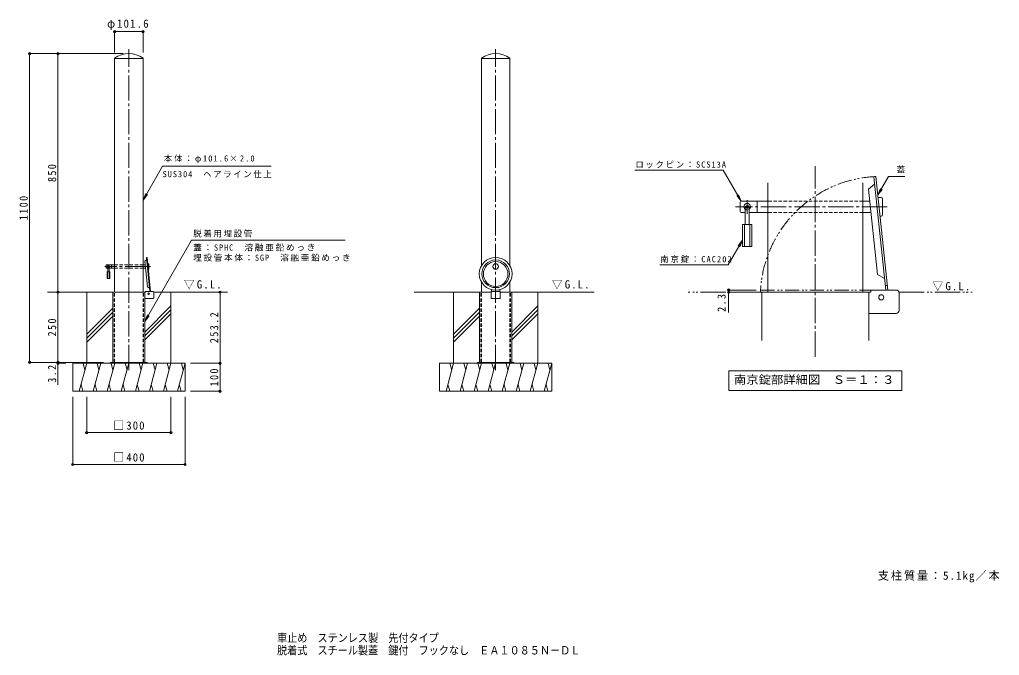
# Model space of a CAD drawing. Units: millimetres at full size, sheet at 1:10, with parts at other scales. Extents: x -1695 to 1794, y -1371 to 895.
import ezdxf
from ezdxf.enums import TextEntityAlignment as Align

# ---------------------------------------------------------------- set-up
doc = ezdxf.new("R2010")
doc.units = ezdxf.units.MM
doc.header["$LTSCALE"] = 10
doc.header["$PDMODE"] = 32
doc.header["$PDSIZE"] = 8
for name, pattern in [('CHAIN1', [8, 5, -1, 1, -1]), ('CHAIN2', [12, 9, -1, 1, -1]), ('DASHED1', [1.8, 1.2, -0.6]), ('DOUBLE_CHAIN1', [8.8, 5, -1, 0.6, -0.6, 0.6, -1]), ('DOUBLE_CHAIN2', [12.8, 9, -1, 0.6, -0.6, 0.6, -1])]:
    doc.linetypes.add(name, pattern=pattern)
for name, color, linetype, lineweight in [('3-0', 7, 'CHAIN2', 9), ('3-1', 4, 'Continuous', 9), ('3-2', 3, 'Continuous', 9), ('3-3', 4, 'Continuous', 9), ('3-4', 7, 'Continuous', 9), ('3-5', 7, 'Continuous', 9), ('3-6', 6, 'DOUBLE_CHAIN2', 5), ('C-0', 7, 'CHAIN2', 9), ('C-1', 2, 'Continuous', 9), ('C-2', 3, 'Continuous', 9), ('C-3', 4, 'Continuous', 9), ('C-4', 7, 'Continuous', 9), ('C-5', 7, 'Continuous', 9), ('C-6', 6, 'Continuous', 5)]:
    doc.layers.add(name, color=color, linetype=linetype, lineweight=lineweight)
doc.layers.add('F-5_F-5ﾚｲﾔ', color=2, linetype='Continuous')
doc.styles.add('ＭＳ ゴシック', font='')
doc.styles.get('ＭＳ ゴシック').set_extended_font_data('MS Gothic')

msp = doc.modelspace()

# ---------------------------------------------------------------- linework, layer by layer
at = {"layer": '3-0'}
for p, q in [((1138.35, -306.67), (1138.35, 373.01)), ((1394.17, 227.76), (854.17, 227.76))]:
    msp.add_line(p, q, dxfattribs=at)
at = {"layer": '3-1'}
for p, q in [((1354.26, 335.5), (1346.64, 334.7)), ((1346.64, 334.7), (1389.05, -68.86)), ((1354.26, 335.5), (1396.76, -68.86)), ((1349.36, 308.84), (1327.86, 290.15)), ((1395.03, -52.36), (1387.4, -53.16))]:
    msp.add_line(p, q, dxfattribs=at)
at = {"layer": '3-1', "linetype": 'DOUBLE_CHAIN1'}
for p, q in [((943.35, -68.86), (943.35, -76.53)), ((943.35, -68.86), (1336.68, -68.86)), ((943.35, -76.52), (1336.68, -76.52))]:
    msp.add_line(p, q, dxfattribs=at)
at = {"layer": '3-1', "color": 2}
for p, q in [((1336.68, -76.52), (1336.68, -68.86)), ((1426.02, -68.86), (1336.68, -68.86)), ((947.85, -249.1), (947.85, -76.52)), ((1328.85, -249.1), (1328.85, -76.52)), ((1436.68, -141.61), (1436.68, -79.52)), ((1426.11, -152.19), (1328.85, -152.19))]:
    msp.add_line(p, q, dxfattribs=at)
at = {"layer": '3-1'}
msp.add_lwpolyline([(1384.68, -27.29), (1359.77, -13.48), (1327.86, 290.15)], dxfattribs=at)
at = {"layer": '3-1', "color": 2}
msp.add_lwpolyline([(947.85, -76.52), (1328.85, -76.52), (1336.68, -76.52)], dxfattribs=at)
at = {"layer": '3-1'}
msp.add_circle((1373.35, -94.86), 9.17, dxfattribs=at)
at = {"layer": '3-1', "linetype": 'DOUBLE_CHAIN1'}
msp.add_arc((1373.35, -94.86), 430.79, 92.53982, 177.53285, dxfattribs=at)
at = {"layer": '3-1', "color": 2}
for centre, start, end in [((1426.02, -79.52), 0, 90), ((1426.02, -141.52), 270.47024, 359.52976)]:
    msp.add_arc(centre, 10.67, start, end, dxfattribs=at)
at = {"layer": '3-2'}
for p, q in [((969.02, 313.16), (969.02, -76.52)), ((1307.68, 313.16), (1307.68, -76.52))]:
    msp.add_line(p, q, dxfattribs=at)
at = {"layer": '3-3'}
for p, q in [((870.84, 211.1), (870.84, 244.43)), ((874.17, 247.77), (969.02, 247.77)), ((930.84, 247.77), (930.84, 207.76)), ((1307.68, 247.77), (1332.31, 247.77)), ((1372.5, 261.1), (1362.08, 261.1)), ((1377.5, 256.1), (1377.5, 199.43)), ((874.17, 207.76), (888.34, 207.76)), ((969.02, 207.76), (903.34, 207.76)), ((1307.68, 207.76), (1336.52, 207.76)), ((1372.5, 194.43), (1369.09, 194.43))]:
    msp.add_line(p, q, dxfattribs=at)
at = {"layer": '3-3', "color": 6, "linetype": 'CHAIN1', "lineweight": 5}
for p, q in [((895.84, 251.39), (895.84, 202.67)), ((905.43, 223.6), (885.95, 223.6))]:
    msp.add_line(p, q, dxfattribs=at)
at = {"layer": '3-3', "linetype": 'DASHED1'}
for p, q in [((1307.68, 247.77), (969.02, 247.77)), ((1307.68, 207.76), (969.02, 207.76))]:
    msp.add_line(p, q, dxfattribs=at)
at = {"layer": '3-3', "color": 6, "lineweight": 5}
for p, q in [((888.34, 223.6), (888.34, 164.43)), ((903.34, 223.6), (903.34, 164.43)), ((879.17, 164.43), (879.17, 86.1)), ((912.5, 164.43), (879.17, 164.43)), ((886.67, 164.43), (886.67, 86.1)), ((905, 164.43), (905, 86.1)), ((912.5, 164.43), (912.5, 86.1)), ((912.5, 86.1), (879.17, 86.1))]:
    msp.add_line(p, q, dxfattribs=at)
at = {"layer": '3-3'}
for centre, radius, start, end in [((874.17, 244.43), 3.33, 90, 180), ((1372.5, 256.1), 5, 0, 90), ((874.17, 211.1), 3.33, 180, 270), ((895.84, 227.76), 11.67, 310.00481, 229.99519), ((1372.5, 199.43), 5, 270, 0)]:
    msp.add_arc(centre, radius, start, end, dxfattribs=at)
at = {"layer": '3-3', "color": 6, "lineweight": 5}
msp.add_arc((895.84, 223.6), 7.5, 0, 180, dxfattribs=at)
at = {"layer": '3-3', "color": 6, "linetype": 'DASHED1', "lineweight": 5}
msp.add_arc((895.84, 223.6), 7.5, 180, 0, dxfattribs=at)
at = {"layer": '3-4'}
for p, q in [((826.6, -68.86), (927.85, -68.86)), ((829.6, -68.86), (829.6, -148.59)), ((826.6, -76.53), (927.9, -76.53))]:
    msp.add_line(p, q, dxfattribs=at)
for p in [(829.6, -68.86), (829.6, -76.53)]:
    msp.add_point(p, dxfattribs=at)
at = {"layer": '3-5'}
for p, q in [((810.4, 358.23), (496.02, 358.23)), ((874.17, 247.77), (810.4, 358.23)), ((1361.14, 270.04), (1399.06, 335.71)), ((1399.06, 335.71), (1457.42, 335.71)), ((1361.14, 270.04), (1370.71, 293.13)), ((1361.14, 270.04), (1376.36, 289.87)), ((874.17, 247.77), (858.95, 267.6)), ((874.17, 247.77), (864.6, 270.86)), ((879.17, 108.21), (828.61, 20.74)), ((879.17, 108.21), (863.95, 88.38)), ((879.17, 108.21), (869.6, 85.12)), ((828.61, 20.74), (585.01, 20.74)), ((830.35, -357.02), (1446.35, -357.02)), ((830.35, -357.02), (830.35, -427.02)), ((1446.35, -357.02), (1446.35, -427.02)), ((830.35, -427.02), (1446.35, -427.02))]:
    msp.add_line(p, q, dxfattribs=at)
at = {"layer": '3-6'}
for p, q in [((947.85, -76.52), (685.11, -76.52)), ((1436.25, -76.52), (1696.87, -76.52))]:
    msp.add_line(p, q, dxfattribs=at)
at = {"layer": 'C-0'}
for p, q in [((-1306.34, -354.07), (-1306.34, 789.36)), ((0, -354.07), (0, 789.36)), ((-1229.6, 14.76), (-1391.6, 14.76))]:
    msp.add_line(p, q, dxfattribs=at)
at = {"layer": 'C-1', "color": 4}
for p, q in [((-1243.04, 39.08), (-1249.49, 33.48)), ((-1241.57, 47.08), (-1243.86, 46.84)), ((-1243.86, 46.84), (-1231.13, -74.22)), ((-1241.57, 47.08), (-1228.82, -74.22)), ((-1229.34, -69.27), (-1231.63, -69.51)), ((-15, -74.02), (-15, -67.33)), ((15, -74.02), (15, -67.33))]:
    msp.add_line(p, q, dxfattribs=at)
at = {"layer": 'C-1'}
for p, q in [((-1363.49, -326.52), (-1363.49, -76.52)), ((-1249.19, -326.52), (-1249.19, -76.52)), ((-1220.02, -99.22), (-1249.19, -99.22)), ((-1246.84, -76.52), (-1246.84, -74.22)), ((-1220.04, -74.22), (-1246.84, -74.22)), ((-1216.84, -96.05), (-1216.84, -77.42)), ((-16.3, -76.52), (-57.15, -76.52)), ((-57.15, -326.52), (-57.15, -76.52)), ((-16.3, -74.02), (-16.3, -99.02)), ((16.3, -99.02), (-16.3, -99.02)), ((16.3, -76.52), (57.15, -76.52)), ((57.15, -326.52), (57.15, -76.52)), ((-1371.34, -326.52), (-1371.34, -329.72)), ((-1241.34, -326.52), (-1371.34, -326.52)), ((-1318.84, -326.52), (-1318.84, -329.72)), ((-1293.84, -326.52), (-1293.84, -329.72)), ((-1241.34, -326.52), (-1241.34, -329.72)), ((-65, -326.52), (-65, -329.72)), ((65, -326.52), (-65, -326.52)), ((-12.5, -326.52), (-12.5, -329.72)), ((12.5, -326.52), (12.5, -329.72)), ((65, -326.52), (65, -329.72))]:
    msp.add_line(p, q, dxfattribs=at)
at = {"layer": 'C-1', "linetype": 'DASHED1'}
for p, q in [((-1358.99, -326.52), (-1358.99, -76.52)), ((-1253.69, -326.52), (-1253.69, -76.52)), ((-52.65, -326.52), (-52.65, -76.52)), ((52.65, -326.52), (52.65, -76.52))]:
    msp.add_line(p, q, dxfattribs=at)
at = {"layer": 'C-1', "color": 4}
msp.add_lwpolyline([(-1232.44, -61.75), (-1239.92, -57.61), (-1249.49, 33.48)], dxfattribs=at)
at = {"layer": 'C-1'}
for points in [[(-1363.49, -76.52), (-1249.19, -76.52), (-1246.84, -76.52)], [(-16.3, -74.02), (16.3, -74.02), (16.3, -99.02)]]:
    msp.add_lwpolyline(points, dxfattribs=at)
at = {"layer": 'C-1', "color": 4}
for centre, radius in [((0, 14.76), 10), ((-1235.84, -82.02), 2.75)]:
    msp.add_circle(centre, radius, dxfattribs=at)
at = {"layer": 'C-1'}
for centre, start, end in [((-1220.04, -77.42), 0, 90), ((-1220.04, -96.02), 270.47024, 359.52976)]:
    msp.add_arc(centre, 3.2, start, end, dxfattribs=at)
at = {"layer": 'C-1', "color": 4}
for centre, major_axis, ratio in [((0, -11.09), (58.5, 0), 0.994522), ((0, -11.09), (49.5, 0), 0.994522), ((0, -11.83), (0, 44.35), 0.986377)]:
    msp.add_ellipse(centre, major_axis=major_axis, ratio=ratio, dxfattribs=at)
at = {"layer": 'C-2'}
for p, q in [((-1357.14, 757.82), (-1357.14, -76.52)), ((-1357.14, 756.48), (-1255.54, 756.48)), ((-1255.54, 757.82), (-1255.54, -76.52)), ((-50.8, 757.82), (-50.8, 17.76)), ((-50.8, 756.48), (50.8, 756.48)), ((50.8, 757.82), (50.8, 17.76)), ((-50.8, -39.95), (-50.8, -76.52)), ((50.8, -39.95), (50.8, -76.52))]:
    msp.add_line(p, q, dxfattribs=at)
at = {"layer": 'C-2', "linetype": 'DASHED1'}
for p, q in [((-1357.14, -326.52), (-1357.14, -76.52)), ((-1255.54, -326.52), (-1255.54, -76.52)), ((-50.8, -326.52), (-50.8, -76.52)), ((50.8, -326.52), (50.8, -76.52))]:
    msp.add_line(p, q, dxfattribs=at)
at = {"layer": 'C-2'}
for centre in [(-1306.34, 683.24), (0, 683.24)]:
    msp.add_arc(centre, 90.24, 55.74055, 124.25945, dxfattribs=at)
at = {"layer": 'C-3'}
for p, q in [((-1386.6, 9.76), (-1386.6, 19.76)), ((-1385.6, 20.76), (-1357.14, 20.76)), ((-1385.6, 8.76), (-1381.35, 8.76)), ((-1357.14, 8.76), (-1376.85, 8.76)), ((-1368.6, 20.76), (-1368.6, 8.76)), ((-1255.54, 20.76), (-1248.15, 20.76)), ((-1255.54, 8.76), (-1246.89, 8.76)), ((-1236.1, 24.76), (-1239.22, 24.76)), ((-1236.1, 4.76), (-1237.12, 4.76)), ((-1234.6, 23.26), (-1234.6, 6.26))]:
    msp.add_line(p, q, dxfattribs=at)
at = {"layer": 'C-3', "color": 6, "linetype": 'CHAIN1', "lineweight": 5}
for p, q in [((-1376.22, 13.51), (-1382.06, 13.51)), ((-1379.1, 21.85), (-1379.1, 7.23))]:
    msp.add_line(p, q, dxfattribs=at)
at = {"layer": 'C-3', "color": 6, "lineweight": 5}
for p, q in [((-1381.35, 13.51), (-1381.35, -4.24)), ((-1376.85, 13.51), (-1376.85, -4.24)), ((-1384.1, -4.24), (-1384.1, -27.74)), ((-1374.1, -4.24), (-1384.1, -4.24)), ((-1374.1, -27.74), (-1384.1, -27.74)), ((-1381.85, -4.24), (-1381.85, -27.74)), ((-1376.35, -4.24), (-1376.35, -27.74)), ((-1374.1, -4.24), (-1374.1, -27.74))]:
    msp.add_line(p, q, dxfattribs=at)
at = {"layer": 'C-3', "linetype": 'DASHED1'}
for p, q in [((-1255.54, 20.76), (-1357.14, 20.76)), ((-1255.54, 8.76), (-1357.14, 8.76))]:
    msp.add_line(p, q, dxfattribs=at)
at = {"layer": 'C-3'}
for centre, radius, start, end in [((-1385.6, 19.76), 1, 90, 180), ((-1385.6, 9.76), 1, 180, 270), ((-1379.1, 14.76), 3.5, 310.00481, 229.99519), ((-1236.1, 23.26), 1.5, 0, 90), ((-1236.1, 6.26), 1.5, 270, 0)]:
    msp.add_arc(centre, radius, start, end, dxfattribs=at)
at = {"layer": 'C-3', "color": 6, "lineweight": 5}
msp.add_arc((-1379.1, 13.51), 2.25, 0, 180, dxfattribs=at)
at = {"layer": 'C-3', "color": 6, "linetype": 'DASHED1', "lineweight": 5}
msp.add_arc((-1379.1, 13.51), 2.25, 180, 0, dxfattribs=at)
at = {"layer": 'C-4'}
for p, q in [((-1357.14, 854.74), (-1357.14, 777.82)), ((-1357.14, 851.74), (-1255.54, 851.74)), ((-1255.54, 854.74), (-1255.54, 777.82)), ((-1662.96, 773.48), (-1326.34, 773.48)), ((-1659.96, 773.48), (-1659.96, -326.52)), ((-1558.77, 773.48), (-1558.77, -76.52)), ((-1558.77, -76.52), (-1558.77, -406.62)), ((-981.42, -76.52), (-981.42, -329.72)), ((-1662.96, -326.52), (-1396.34, -326.52)), ((-1561.77, -329.72), (-1530.88, -329.72)), ((-978.42, -329.72), (-1086.34, -329.72)), ((-981.42, -329.72), (-981.42, -429.72)), ((-1506.34, -693.62), (-1506.34, -449.72)), ((-1456.34, -580.03), (-1456.34, -449.72)), ((-1156.34, -580.03), (-1156.34, -449.72)), ((-1106.34, -693.62), (-1106.34, -449.72)), ((-978.42, -429.72), (-1086.34, -429.72)), ((-1456.34, -577.03), (-1156.34, -577.03)), ((-1506.34, -690.62), (-1106.34, -690.62))]:
    msp.add_line(p, q, dxfattribs=at)
for p in [(-1357.14, 851.74), (-1255.54, 851.74), (-1659.96, 773.48), (-1558.77, 773.48), (-1558.77, -76.52), (-981.42, -76.52), (-1659.96, -326.52), (-1558.77, -326.52), (-1558.77, -329.72), (-981.42, -329.72), (-981.42, -429.72), (-1456.34, -577.03), (-1156.34, -577.03), (-1506.34, -690.62), (-1106.34, -690.62)]:
    msp.add_point(p, dxfattribs=at)
at = {"layer": 'C-5'}
for p, q in [((-1186.08, 371.88), (-799.93, 371.88)), ((-1255.54, 251.57), (-1240.32, 271.4)), ((-1249.19, -180.67), (-1082.9, 108.95)), ((-536.12, 108.95), (-1082.9, 108.95)), ((-1249.19, -180.67), (-1239.68, -157.55)), ((-1249.19, -180.67), (-1234.02, -160.8))]:
    msp.add_line(p, q, dxfattribs=at)
msp.add_lwpolyline([(-1186.08, 371.88), (-1255.54, 251.57), (-1245.98, 274.67)], dxfattribs=at)
at = {"layer": 'C-6'}
for p, q in [((-1350.91, -76.52), (-1596.17, -76.52)), ((-1456.34, -329.72), (-1456.34, -76.52)), ((-1216.97, -76.52), (-955.32, -76.52)), ((-1156.34, -329.72), (-1156.34, -76.52)), ((-289.83, -76.52), (-57.15, -76.52)), ((-150, -329.72), (-150, -76.52)), ((351.02, -76.52), (57.15, -76.52)), ((150, -329.72), (150, -76.52)), ((-1363.49, -133.87), (-1456.34, -226.72)), ((-1156.34, -125.6), (-1249.19, -218.45)), ((-57.15, -133.87), (-150, -226.72)), ((150, -125.6), (57.15, -218.45)), ((-1363.49, -148.01), (-1456.34, -240.86)), ((-1363.49, -162.15), (-1456.34, -255)), ((-1156.34, -139.74), (-1249.19, -232.59)), ((-1156.34, -153.88), (-1249.19, -246.73)), ((-57.15, -148.01), (-150, -240.86)), ((-57.15, -162.15), (-150, -255)), ((150, -139.74), (57.15, -232.59)), ((150, -153.88), (57.15, -246.73)), ((-1506.34, -329.72), (-1106.34, -329.72)), ((-1506.34, -429.72), (-1506.34, -329.72)), ((-1456.34, -329.72), (-1483.14, -429.72)), ((-1469.39, -329.72), (-1462.87, -354.07)), ((-1406.34, -329.72), (-1433.14, -429.72)), ((-1419.39, -329.72), (-1412.87, -354.07)), ((-1356.34, -329.72), (-1383.14, -429.72)), ((-1369.39, -329.72), (-1362.87, -354.07)), ((-1306.34, -329.72), (-1333.14, -429.72)), ((-1319.39, -329.72), (-1312.87, -354.07)), ((-1256.34, -329.72), (-1283.14, -429.72)), ((-1269.39, -329.72), (-1262.87, -354.07)), ((-1206.34, -329.72), (-1233.14, -429.72)), ((-1219.39, -329.72), (-1212.87, -354.07)), ((-1156.34, -329.72), (-1183.14, -429.72)), ((-1169.39, -329.72), (-1162.87, -354.07)), ((-1106.34, -329.72), (-1133.14, -429.72)), ((-1119.39, -329.72), (-1112.87, -354.07)), ((-1106.34, -429.72), (-1106.34, -329.72)), ((-200, -329.72), (200, -329.72)), ((-200, -429.72), (-200, -329.72)), ((-150, -329.72), (-176.79, -429.72)), ((-163.05, -329.72), (-156.52, -354.07)), ((-100, -329.72), (-126.79, -429.72)), ((-113.05, -329.72), (-106.52, -354.07)), ((-50, -329.72), (-76.79, -429.72)), ((-63.05, -329.72), (-56.52, -354.07)), ((0, -329.72), (-26.79, -429.72)), ((-13.05, -329.72), (-6.52, -354.07)), ((50, -329.72), (23.21, -429.72)), ((36.95, -329.72), (43.48, -354.07)), ((100, -329.72), (73.21, -429.72)), ((86.95, -329.72), (93.48, -354.07)), ((150, -329.72), (123.21, -429.72)), ((136.95, -329.72), (143.48, -354.07)), ((200, -329.72), (173.21, -429.72)), ((186.95, -329.72), (193.48, -354.07)), ((200, -429.72), (200, -329.72)), ((-1470.09, -429.72), (-1476.61, -405.37)), ((-1420.09, -429.72), (-1426.61, -405.37)), ((-1370.09, -429.72), (-1376.61, -405.37)), ((-1320.09, -429.72), (-1326.61, -405.37)), ((-1270.09, -429.72), (-1276.61, -405.37)), ((-1220.09, -429.72), (-1226.61, -405.37)), ((-1170.09, -429.72), (-1176.61, -405.37)), ((-1120.09, -429.72), (-1126.61, -405.37)), ((-163.75, -429.72), (-170.27, -405.37)), ((-113.75, -429.72), (-120.27, -405.37)), ((-63.75, -429.72), (-70.27, -405.37)), ((-13.75, -429.72), (-20.27, -405.37)), ((36.25, -429.72), (29.73, -405.37)), ((86.25, -429.72), (79.73, -405.37)), ((136.25, -429.72), (129.73, -405.37)), ((186.25, -429.72), (179.73, -405.37)), ((-1506.34, -429.72), (-1106.34, -429.72)), ((-200, -429.72), (200, -429.72))]:
    msp.add_line(p, q, dxfattribs=at)

# ---------------------------------------------------------------- texts
at = {"layer": '3-4', "color": 2, "insert": (819.6, -146.63), "char_height": 29.33, "attachment_point": 7, "rotation": 90, "style": 'ＭＳ ゴシック'}
msp.add_mtext('\\T1.27;\\W0.9;2.3', dxfattribs=at)
at = {"layer": '3-5', "style": 'ＭＳ ゴシック'}
msp.add_text('蓋', height=21.99, dxfattribs=at).set_placement((1427.42, 342.37), align=Align.BOTTOM_LEFT)
at = {"layer": '3-5', "color": 2, "style": 'ＭＳ ゴシック', "width": 1.1}
msp.add_text('南京錠部詳細図\u3000Ｓ＝１：３', height=29.33, dxfattribs=at).set_placement((848.35, -412.02), align=Align.BOTTOM_LEFT)
at = {"layer": '3-5', "char_height": 21.99, "attachment_point": 7, "style": 'ＭＳ ゴシック'}
for s, insert in [('\\T1.23;\\W0.95;ロックピン：SCS13A', (497.9, 364.89)), ('\\T1.25;\\W0.95;南京錠：CAC202', (586.11, 27.41))]:
    msp.add_mtext(s, dxfattribs=dict(at, insert=insert))
at = {"layer": '3-5', "color": 2, "insert": (1555.5, -72.44), "char_height": 29.33, "attachment_point": 7, "style": 'ＭＳ ゴシック'}
msp.add_mtext('\\T1.22;\\W0.95;▽G.L.', dxfattribs=at)
at = {"layer": 'C-4', "color": 2, "char_height": 29.33, "attachment_point": 7, "style": 'ＭＳ ゴシック'}
for s, insert in [('\\T1.23;\\W0.95;φ101.6', (-1383.84, 857.74)), ('\\T1.21;\\W0.95;□300', (-1361.34, -567.03)), ('\\T1.21;\\W0.95;□400', (-1361.34, -680.62))]:
    msp.add_mtext(s, dxfattribs=dict(at, insert=insert))
at = {"layer": 'C-4', "color": 2, "char_height": 29.33, "attachment_point": 7, "rotation": 90, "style": 'ＭＳ ゴシック'}
for s, insert in [('\\T1.27;\\W0.9;850', (-1564.77, 315.98)), ('\\T1.28;\\W0.9;1100', (-1665.96, 179.73)), ('\\T1.27;\\W0.9;250', (-1564.77, -234.02)), ('\\T1.28;\\W0.9;253.2', (-987.42, -258.12)), ('\\T1.27;\\W0.9;3.2', (-1564.77, -399.18)), ('\\T1.27;\\W0.9;100', (-987.42, -412.22))]:
    msp.add_mtext(s, dxfattribs=dict(at, insert=insert))
at = {"layer": 'C-5', "char_height": 21.99, "attachment_point": 7, "style": 'ＭＳ ゴシック'}
for s, insert in [('\\T1.26;\\W0.95;本体：φ101.6×2.0', (-1181.6, 383.1)), ('\\T1.22;\\W0.95;SUS304\u3000ヘアライン仕上', (-1186.08, 330.58)), ('\\T1.17;脱着用埋設管', (-1077.19, 118.35)), ('\\T1.2;蓋：SPHC\u3000溶融亜鉛めっき', (-1077.19, 69.05)), ('\\T1.19;埋設管本体：SGP\u3000溶融亜鉛めっき', (-1077.19, 32.73))]:
    msp.add_mtext(s, dxfattribs=dict(at, insert=insert))
at = {"layer": 'C-5', "color": 2, "char_height": 29.33, "attachment_point": 7, "style": 'ＭＳ ゴシック'}
for s, insert in [('\\T1.22;\\W0.95;▽G.L.', (-1110.47, -66.15)), ('\\T1.22;\\W0.95;▽G.L.', (199.63, -66.15)), ('\\T1.16;支柱質量：5.1kg／本', (1360.99, -1110.77))]:
    msp.add_mtext(s, dxfattribs=dict(at, insert=insert))
at = {"layer": 'F-5_F-5ﾚｲﾔ', "style": 'ＭＳ ゴシック', "width": 0.9}
for s, p in [('車止め\u3000ステンレス製\u3000先付タイプ', (-778.5, -1332)), ('脱着式\u3000スチール製蓋\u3000鍵付\u3000フックなし\u3000ＥＡ１０８５Ｎ－ＤＬ', (-778.5, -1376.28))]:
    msp.add_text(s, height=29.33, dxfattribs=at).set_placement(p, align=Align.BOTTOM_LEFT)

doc.saveas('drawing.dxf')
